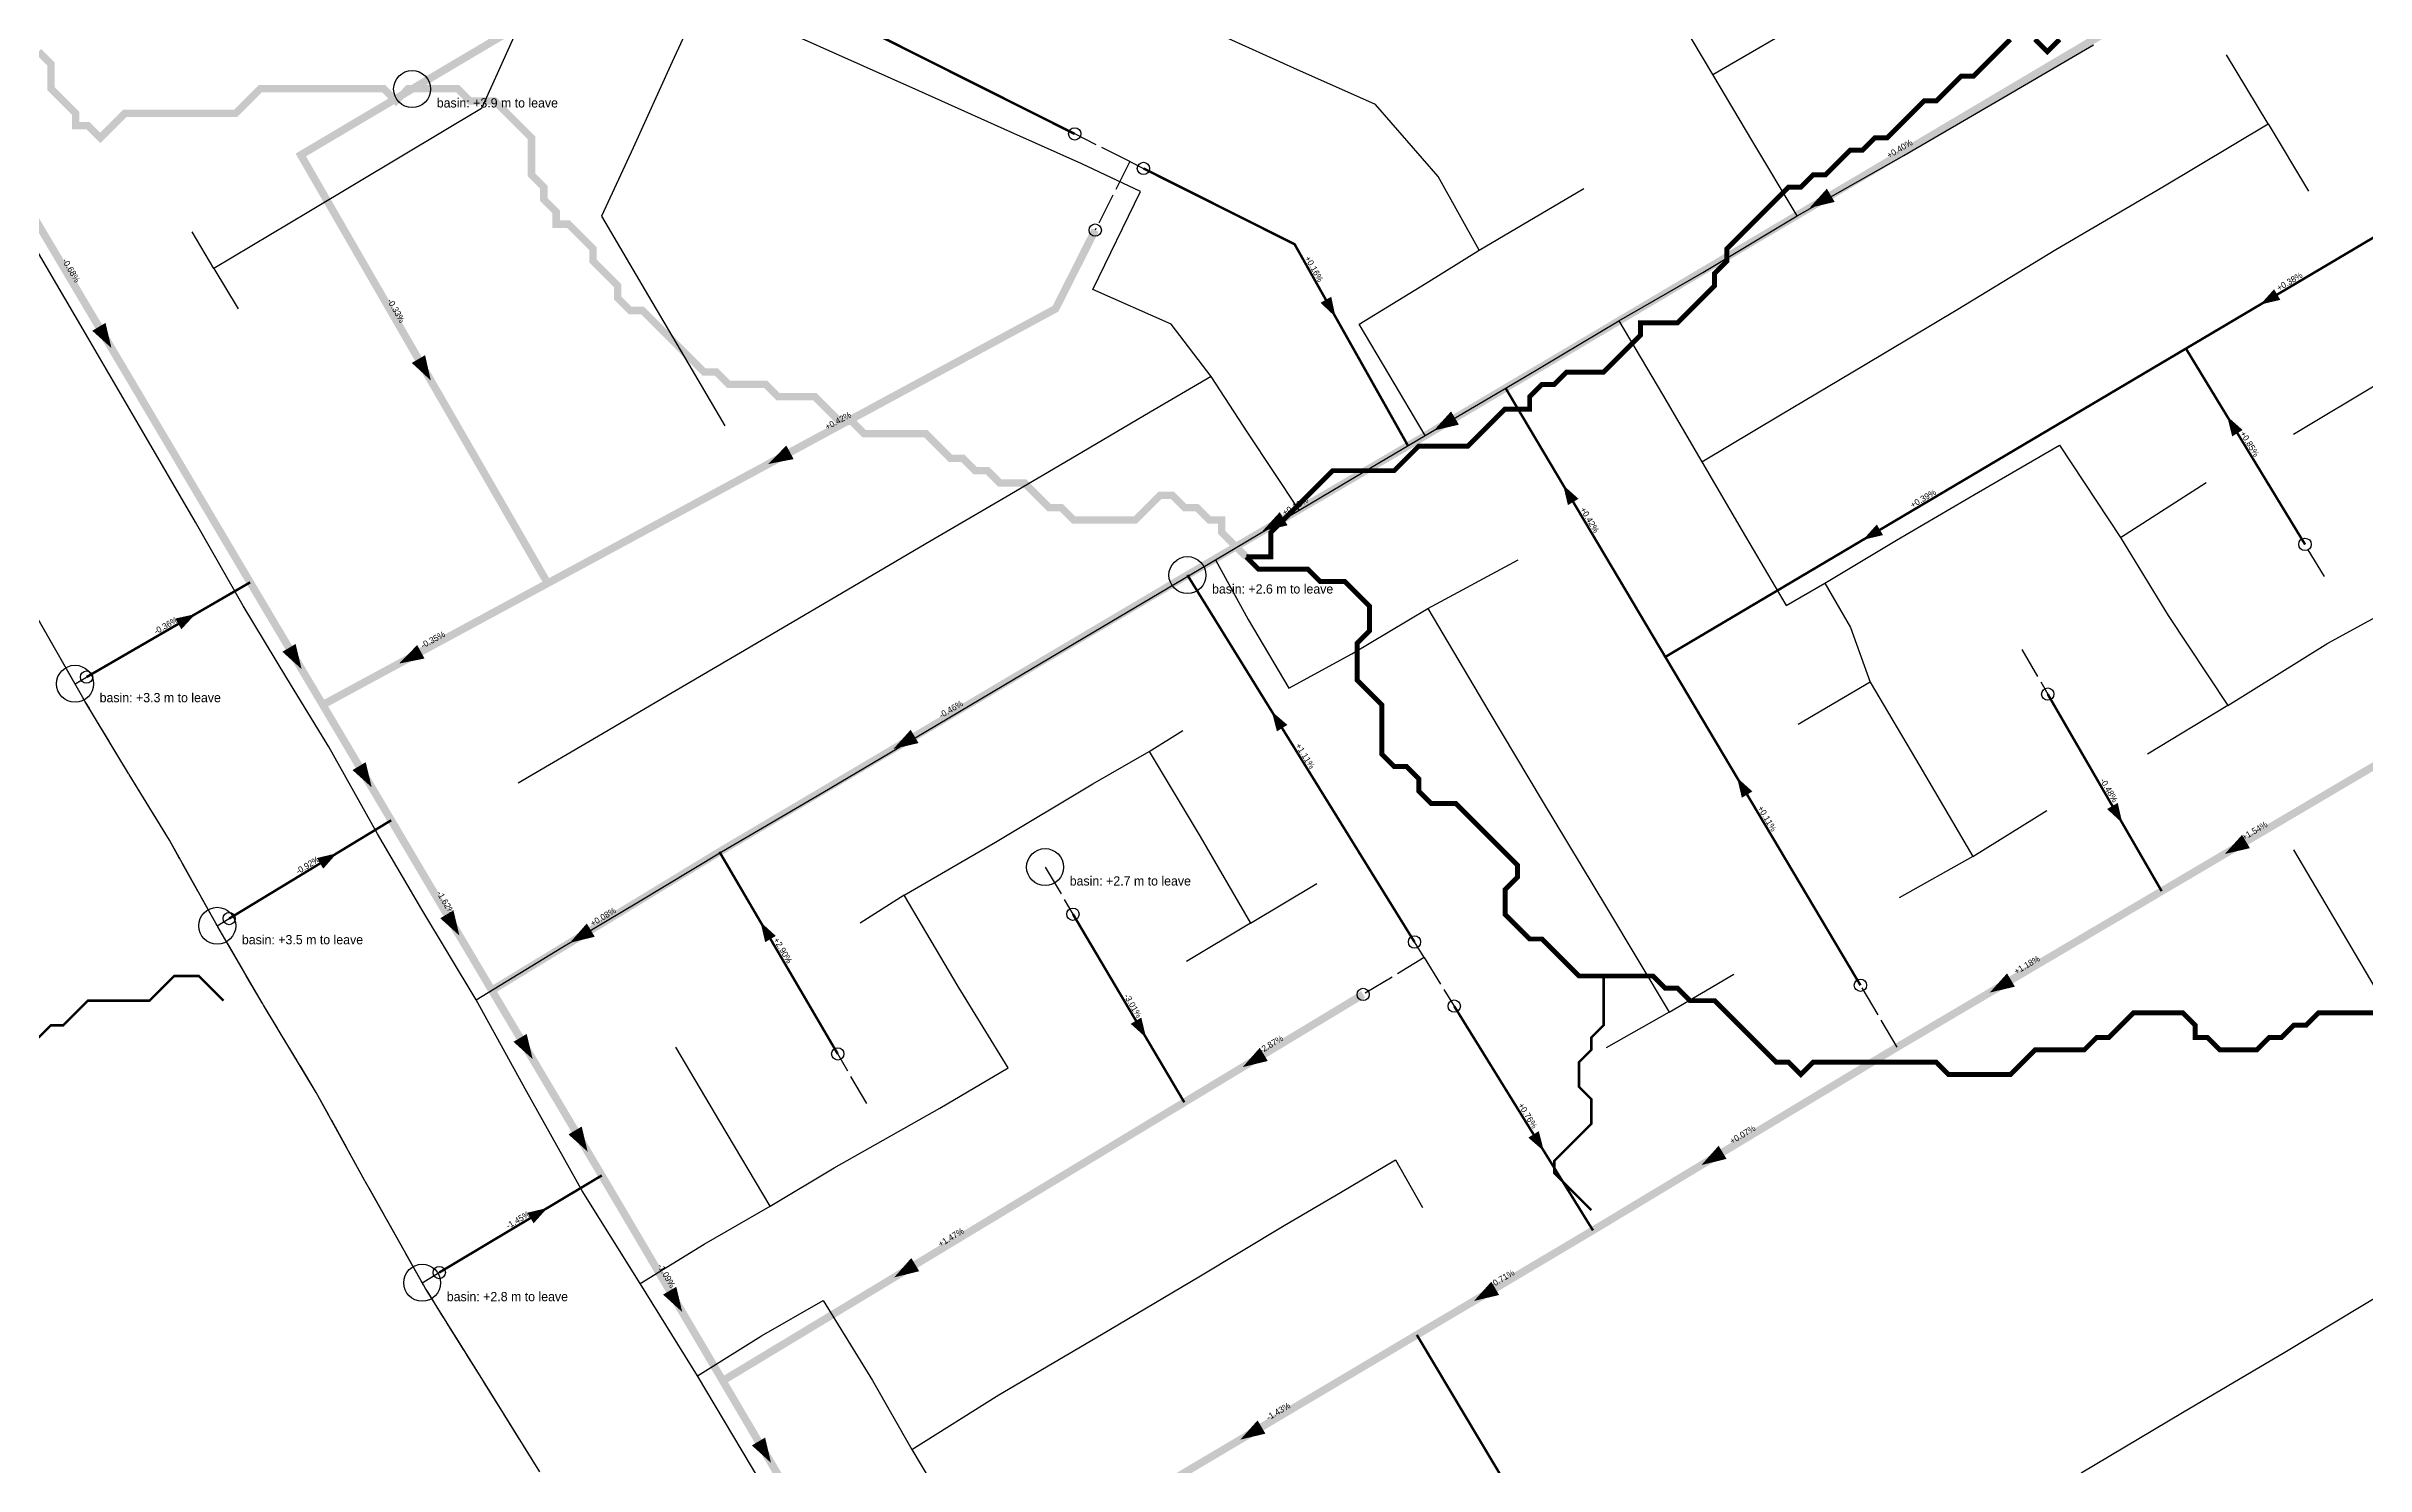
# Model space of a CAD drawing. Header units: metres. Extents: x 441395 to 476894, y 2561381 to 2578972.
# Drawn here: x 444948 to 445701, y 2566354 to 2566815 of the extents above; entities that cross this region are included whole.
import ezdxf
from ezdxf.enums import TextEntityAlignment as Align

# ---------------------------------------------------------------- set-up
doc = ezdxf.new("R2010")
doc.units = ezdxf.units.M
doc.header["$LTSCALE"] = 8
doc.linetypes.add('DASHDOT', pattern=[3.556, 2.54, -0.508, 0, -0.508])
doc.linetypes.add('DASHED', pattern=[1.524, 1.27, -0.254])
for name, color, linetype in [('A_ARROWS', 7, 'Continuous'), ('A_BASINS', 1, 'Continuous'), ('A_BRANCH', 7, 'Continuous'), ('A_BUILT_2006', 252, 'Continuous'), ('A_CATCHMENTS', 7, 'Continuous'), ('A_ENVELOPE', 3, 'Continuous'), ('A_GRADIENT', 8, 'Continuous'), ('A_HEAD_GAP', 8, 'Continuous'), ('A_HEADS', 8, 'Continuous'), ('A_LATERAL', 7, 'Continuous'), ('A_STREAMS', 5, 'Continuous'), ('A_SUBMAIN', 7, 'Continuous')]:
    doc.layers.add(name, color=color, linetype=linetype)

msp = doc.modelspace()

# ---------------------------------------------------------------- linework, layer by layer
at = {"layer": 'A_ARROWS', "color": 1}
for points in [[(445520.89, 2566762.25), (445526.5, 2566768.48), (445529.05, 2566764.18)], [(445667.23, 2566730.85), (445671.72, 2566735.83), (445673.76, 2566732.39)], [(445366.96, 2566726.83), (445362.08, 2566731.43), (445365.56, 2566733.39)], [(444969.46, 2566716.74), (444963.23, 2566722.35), (444967.54, 2566724.9)], [(445073.15, 2566706.23), (445066.99, 2566711.91), (445071.32, 2566714.41)], [(445398.86, 2566689.94), (445404.47, 2566696.17), (445407.02, 2566691.87)], [(445656.5, 2566694.56), (445661.53, 2566690.13), (445658.12, 2566688.05)], [(445182.76, 2566679.08), (445188.61, 2566685.08), (445190.99, 2566680.68)], [(445440.87, 2566672.27), (445445.86, 2566667.79), (445442.42, 2566665.74)], [(445343.21, 2566657.28), (445348.84, 2566663.48), (445351.37, 2566659.17)], [(445538.23, 2566654.46), (445542.72, 2566659.44), (445544.75, 2566656)], [(444996.72, 2566630.36), (444992.18, 2566625.42), (444990.18, 2566628.89)], [(445031.2, 2566612.5), (445024.97, 2566618.11), (445029.27, 2566620.66)], [(445062.9, 2566614.31), (445068.75, 2566620.31), (445071.12, 2566615.91)], [(445223.38, 2566586.56), (445228.99, 2566592.79), (445231.54, 2566588.48)], [(445346.25, 2566598.77), (445351.32, 2566594.38), (445347.92, 2566592.27)], [(445053.97, 2566574.11), (445047.74, 2566579.71), (445052.04, 2566582.26)], [(445497.35, 2566577.24), (445502.34, 2566572.76), (445498.9, 2566570.72)], [(445622.44, 2566562.51), (445617.5, 2566567.05), (445620.96, 2566569.05)], [(445655.71, 2566552.45), (445661.33, 2566558.66), (445663.87, 2566554.35)], [(445042.68, 2566552.72), (445038.25, 2566547.69), (445036.17, 2566551.11)], [(445082.45, 2566525.98), (445076.23, 2566531.59), (445080.53, 2566534.14)], [(445118.27, 2566523.58), (445123.81, 2566529.88), (445126.41, 2566525.6)], [(445180.24, 2566530.37), (445185.2, 2566525.85), (445181.75, 2566523.83)], [(445579.4, 2566507.46), (445585.02, 2566513.68), (445587.56, 2566509.37)], [(445305.43, 2566492.81), (445300.45, 2566497.3), (445303.89, 2566499.34)], [(445106.24, 2566485.86), (445100.01, 2566491.46), (445104.31, 2566494.02)], [(445336.8, 2566483.25), (445342.36, 2566489.53), (445344.94, 2566485.25)], [(445124.1, 2566455.8), (445117.87, 2566461.4), (445122.17, 2566463.96)], [(445434.63, 2566455.96), (445429.56, 2566460.35), (445432.96, 2566462.46)], [(445485.79, 2566451.46), (445491.35, 2566457.73), (445493.93, 2566453.45)], [(445111.02, 2566437.52), (445106.55, 2566432.52), (445104.5, 2566435.96)], [(445223.64, 2566414.98), (445229.2, 2566421.26), (445231.78, 2566416.98)], [(445154.8, 2566403.76), (445148.58, 2566409.39), (445152.89, 2566411.92)], [(445411.93, 2566407.33), (445417.54, 2566413.56), (445420.09, 2566409.26)], [(445336.04, 2566362.3), (445341.64, 2566368.54), (445344.19, 2566364.24)], [(445183.64, 2566354.78), (445177.42, 2566360.41), (445181.73, 2566362.95)]]:
    msp.add_solid(points, dxfattribs=at)
at = {"layer": 'A_BASINS', "color": 1}
for centre in [(445067.1, 2566800.85), (445318.86, 2566643.02), (444957.63, 2566607.73), (445272.64, 2566548.21), (445003.82, 2566529.14), (445070.36, 2566413.24)]:
    msp.add_circle(centre, 6, dxfattribs=at)
at = {"layer": 'A_BRANCH', "color": 1, "const_width": 0.8}
for points in [[(445282.25, 2566786.27), (445177.94, 2566838.59), (445169.12, 2566861.27)], [(445392.6, 2566523.88), (445318.86, 2566643.02)], [(445405.49, 2566503.05), (445450.55, 2566430.24)], [(445463.25, 2566279.28), (445393.35, 2566396.31)]]:
    msp.add_lwpolyline(points, dxfattribs=at)
at = {"layer": 'A_BRANCH', "color": 1, "linetype": 'DASHED', "const_width": 0.8}
for points in [[(445304.58, 2566775.07), (445353.67, 2566750.45), (445390.5, 2566684.99)], [(445712.02, 2566757.37), (445643.11, 2566716.57)], [(445537.42, 2566509.82), (445474.04, 2566616.45)]]:
    msp.add_lwpolyline(points, dxfattribs=at)
at = {"layer": 'A_BUILT_2006', "color": 252}
for points in [[(445489.51, 2566805.6), (445470.03, 2566838.41)], [(445161.62, 2566831.52), (445151.59, 2566809.65)], [(445102.68, 2566823.49), (445089.62, 2566794.52)], [(445204.64, 2566812.28), (445182.34, 2566822.25)], [(445353.41, 2566807.61), (445319.9, 2566822.76)], [(445489.51, 2566805.6), (445522.71, 2566824.88)], [(445231.62, 2566800.21), (445204.64, 2566812.28)], [(445583.69, 2566797.98), (445613.14, 2566815.2)], [(445669.83, 2566789.55), (445656.27, 2566811.92)], [(445151.59, 2566809.65), (445138.83, 2566781.79)], [(445379.89, 2566795.84), (445353.41, 2566807.61)], [(445502.52, 2566783.74), (445489.51, 2566805.6)], [(445261.51, 2566786.85), (445231.62, 2566800.21)], [(445551.51, 2566779.25), (445583.69, 2566797.98)], [(445089.62, 2566794.52), (445063.74, 2566779.05)], [(445400.24, 2566772.49), (445379.89, 2566795.84)], [(445635.63, 2566769.14), (445669.83, 2566789.55)], [(445669.83, 2566789.55), (445682.96, 2566767.73)], [(445138.83, 2566781.79), (445128.62, 2566759.52)], [(445284.62, 2566776.52), (445261.51, 2566786.85)], [(445516.83, 2566759.67), (445502.52, 2566783.74)], [(445063.74, 2566779.05), (445033.56, 2566761.01)], [(445303.62, 2566767.52), (445284.62, 2566776.52)], [(445516.83, 2566759.67), (445551.51, 2566779.25)], [(445288.2, 2566735.72), (445303.62, 2566767.52)], [(445413.62, 2566748.52), (445400.24, 2566772.49)], [(445413.62, 2566748.52), (445447.62, 2566768.52)], [(445600.9, 2566748.76), (445635.63, 2566769.14)], [(445033.56, 2566761.01), (445002.68, 2566742.55)], [(445128.62, 2566759.52), (445143.86, 2566733.61)], [(445486.22, 2566741.26), (445516.83, 2566759.67)], [(445002.68, 2566742.55), (444995.62, 2566754.52)], [(444961, 2566721.48), (444945.04, 2566748.82)], [(445396.39, 2566737.84), (445413.62, 2566748.52)], [(445568.99, 2566729.36), (445600.9, 2566748.76)], [(445002.68, 2566742.55), (445010.62, 2566729.52)], [(445313.62, 2566724.52), (445288.2, 2566735.72)], [(445374.62, 2566724.52), (445396.39, 2566737.84)], [(445458.97, 2566725.62), (445486.22, 2566741.26)], [(445143.86, 2566733.61), (445158.02, 2566709.54)], [(445538.42, 2566711.11), (445568.99, 2566729.36)], [(444978.45, 2566691.58), (444961, 2566721.48)], [(445326.62, 2566707.52), (445313.62, 2566724.52)], [(445384.26, 2566708.26), (445374.62, 2566724.52)], [(445428.12, 2566707.21), (445458.97, 2566725.62)], [(445458.97, 2566725.62), (445473.09, 2566701.68)], [(445158.02, 2566709.54), (445168.62, 2566691.52)], [(445326.62, 2566707.52), (445306.79, 2566695.88)], [(445338.44, 2566689.26), (445326.62, 2566707.52)], [(445396.05, 2566688.37), (445384.26, 2566708.26)], [(445396.05, 2566688.37), (445428.12, 2566707.21)], [(445511.46, 2566695.02), (445538.42, 2566711.11)], [(445706.94, 2566705.99), (445678, 2566688.66)], [(445473.09, 2566701.68), (445485.94, 2566679.78)], [(444996.75, 2566660.22), (444978.45, 2566691.58)], [(445306.79, 2566695.88), (445282.73, 2566681.77)], [(445485.94, 2566679.78), (445511.46, 2566695.02)], [(445355.16, 2566664.12), (445338.44, 2566689.26)], [(445375.88, 2566676.41), (445396.05, 2566688.37)], [(445575.78, 2566669.9), (445602.03, 2566685.2)], [(445602.03, 2566685.2), (445621.88, 2566655.24)], [(445282.73, 2566681.77), (445259.89, 2566668.37)], [(445355.16, 2566664.12), (445375.88, 2566676.41)], [(445485.94, 2566679.78), (445499, 2566657.44)], [(445259.89, 2566668.37), (445233.89, 2566653.12)], [(445549.09, 2566654.36), (445575.78, 2566669.9)], [(445621.88, 2566655.24), (445649.66, 2566673.13)], [(445327.93, 2566647.97), (445355.16, 2566664.12)], [(445012.28, 2566633.03), (444996.75, 2566660.22)], [(445233.89, 2566653.12), (445204.69, 2566635.91)], [(445499, 2566657.44), (445513.32, 2566633.15)], [(445525.83, 2566640.44), (445549.09, 2566654.36)], [(445621.88, 2566655.24), (445637.33, 2566629.92)], [(445296.75, 2566629.49), (445327.93, 2566647.97)], [(445327.93, 2566647.97), (445338.59, 2566628.58)], [(445396.91, 2566632.12), (445426.29, 2566647.96)], [(445513.32, 2566633.15), (445525.83, 2566640.44)], [(445525.83, 2566640.44), (445534.21, 2566626.05)], [(445026.39, 2566609.57), (445012.28, 2566633.03)], [(445204.69, 2566635.91), (445173.72, 2566617.82)], [(445372.29, 2566617.47), (445396.91, 2566632.12)], [(445396.91, 2566632.12), (445416.76, 2566598.75)], [(445689.23, 2566620.89), (445712.06, 2566633.35)], [(445262.7, 2566609.32), (445296.75, 2566629.49)], [(445338.59, 2566628.58), (445351.83, 2566606.25)], [(445534.21, 2566626.05), (445540.58, 2566608.2)], [(445637.33, 2566629.92), (445656.7, 2566600.7)], [(445173.72, 2566617.82), (445148.45, 2566602.99)], [(445351.83, 2566606.25), (445372.29, 2566617.47)], [(445656.7, 2566600.7), (445689.23, 2566620.89)], [(445040.07, 2566587.22), (445026.39, 2566609.57)], [(445230.48, 2566590.19), (445262.7, 2566609.32)], [(445540.58, 2566608.2), (445517.2, 2566594.47)], [(445540.58, 2566608.2), (445556.68, 2566580.94)], [(445148.45, 2566602.99), (445128.9, 2566591.52)], [(445656.7, 2566600.7), (445630.68, 2566584.88)], [(445416.76, 2566598.75), (445434.1, 2566569.67)], [(445055.84, 2566559), (445040.07, 2566587.22)], [(445128.9, 2566591.52), (445101.55, 2566575.48)], [(445200.51, 2566572.42), (445230.48, 2566590.19)], [(445288.1, 2566575.24), (445306.44, 2566585.75)], [(445306.44, 2566585.75), (445317.39, 2566592.54)], [(445306.44, 2566585.75), (445323.01, 2566558.11)], [(445556.68, 2566580.94), (445573.88, 2566551.65)], [(445167.57, 2566553.19), (445200.51, 2566572.42)], [(445256.54, 2566556.32), (445288.1, 2566575.24)], [(445434.1, 2566569.67), (445454.92, 2566535.11)], [(445573.88, 2566551.65), (445597.92, 2566566.63)], [(445070.2, 2566534.39), (445055.84, 2566559)], [(445226.9, 2566539.07), (445256.54, 2566556.32)], [(445323.01, 2566558.11), (445339.39, 2566530.01)], [(445140.08, 2566536.58), (445167.57, 2566553.19)], [(445573.88, 2566551.65), (445549.98, 2566538.23)], [(445695.7, 2566524.12), (445678.1, 2566553.82)], [(445339.39, 2566530.01), (445360.92, 2566542.86)], [(445087.94, 2566505.06), (445070.2, 2566534.39)], [(445115.69, 2566522.11), (445140.08, 2566536.58)], [(445226.9, 2566539.07), (445212.62, 2566529.99)], [(445244.42, 2566509.44), (445226.9, 2566539.07)], [(445454.92, 2566535.11), (445475.32, 2566501.09)], [(445339.39, 2566530.01), (445318.6, 2566517.6)], [(445087.94, 2566505.06), (445115.69, 2566522.11)], [(445711.09, 2566498.1), (445695.7, 2566524.12)], [(445475.32, 2566501.09), (445496.29, 2566513.48)], [(445104.34, 2566475.28), (445087.94, 2566505.06)], [(445260.62, 2566483), (445244.42, 2566509.44)], [(445475.32, 2566501.09), (445454.84, 2566489.51)], [(445167.04, 2566465.63), (445152.74, 2566489.76)], [(445238.48, 2566469.97), (445260.62, 2566483)], [(445122.35, 2566443.13), (445104.34, 2566475.28)], [(445183.37, 2566438.08), (445167.04, 2566465.63)], [(445204.12, 2566450.53), (445238.48, 2566469.97)], [(445183.37, 2566438.08), (445204.12, 2566450.53)], [(445368.55, 2566442.58), (445386.44, 2566453.16)], [(445386.44, 2566453.16), (445395.22, 2566437.69)], [(445141.15, 2566413.01), (445122.35, 2566443.13)], [(445350.3, 2566431.78), (445368.55, 2566442.58)], [(445161.95, 2566425.71), (445183.37, 2566438.08)], [(445322.6, 2566415.13), (445350.3, 2566431.78)], [(445141.15, 2566413.01), (445161.95, 2566425.71)], [(445159.82, 2566383.04), (445141.15, 2566413.01)], [(445291, 2566396.43), (445322.6, 2566415.13)], [(445180.53, 2566396.02), (445200.62, 2566407.52)], [(445200.62, 2566407.52), (445216.64, 2566381.54)], [(445675.18, 2566390.7), (445708.42, 2566410.71)], [(445159.82, 2566383.04), (445180.53, 2566396.02)], [(445257.6, 2566376.79), (445291, 2566396.43)], [(445641.96, 2566371.11), (445675.18, 2566390.7)], [(445180.01, 2566349.07), (445159.82, 2566383.04)], [(445216.64, 2566381.54), (445229.37, 2566359.11)], [(445229.37, 2566359.11), (445257.6, 2566376.79)], [(445609.1, 2566351.51), (445641.96, 2566371.11)], [(445229.37, 2566359.11), (445239.07, 2566342.78)]]:
    msp.add_lwpolyline(points, dxfattribs=at)
at = {"layer": 'A_CATCHMENTS', "color": 1, "linetype": 'DASHED'}
msp.add_lwpolyline([(445108.56, 2566351.85), (445090.24, 2566381.26), (445071.46, 2566411.35), (445070.76, 2566412.6), (445070, 2566413.81), (445051.99, 2566445.96), (445051.9, 2566446.16), (445051.78, 2566446.34), (445035.97, 2566475.05), (445018.86, 2566503.34), (445018.64, 2566503.75), (445018.38, 2566504.15), (445004.02, 2566528.75), (445003.76, 2566529.25), (445003.46, 2566529.73), (444988.28, 2566556.91), (444975.22, 2566578.25), (444975.1, 2566578.45), (444974.98, 2566578.64), (444960.87, 2566602.1), (444960.54, 2566602.7), (444960.17, 2566603.28), (444944.79, 2566630.23)], dxfattribs=at)
at = {"layer": 'A_ENVELOPE', "color": 3}
msp.add_lwpolyline([(445108.56, 2566351.85), (445090.24, 2566381.26), (445071.46, 2566411.35), (445070.76, 2566412.6), (445070, 2566413.81), (445051.99, 2566445.96), (445051.9, 2566446.16), (445051.78, 2566446.34), (445035.97, 2566475.05), (445018.86, 2566503.34), (445018.64, 2566503.75), (445018.38, 2566504.15), (445004.02, 2566528.75), (445003.76, 2566529.25), (445003.46, 2566529.73), (444988.28, 2566556.91), (444975.22, 2566578.25), (444975.1, 2566578.45), (444974.98, 2566578.64), (444960.87, 2566602.1), (444960.54, 2566602.7), (444960.17, 2566603.28), (444944.79, 2566630.23)], dxfattribs=at)
at = {"layer": 'A_HEAD_GAP', "color": 8, "linetype": 'DASHED'}
for points in [[(445300.14, 2566777.3), (445282.25, 2566786.27)], [(445300.14, 2566777.3), (445288.92, 2566755.04)], [(445300.14, 2566777.3), (445304.58, 2566775.07)], [(445688.12, 2566642.57), (445681.77, 2566653)], [(445589.84, 2566618.88), (445598.23, 2566604.36)], [(444957.63, 2566607.73), (444961.39, 2566609.91)], [(445272.64, 2566548.21), (445281.7, 2566532.9)], [(445003.82, 2566529.14), (445007.69, 2566531.48)], [(445395.74, 2566518.81), (445375.93, 2566506.86)], [(445395.74, 2566518.81), (445392.6, 2566523.88)], [(445395.74, 2566518.81), (445405.49, 2566503.05)], [(445549.35, 2566489.75), (445537.42, 2566509.82)], [(445214.74, 2566471.45), (445205.31, 2566487.54)], [(445070.36, 2566413.24), (445075.92, 2566416.56)]]:
    msp.add_lwpolyline(points, dxfattribs=at)
at = {"layer": 'A_HEADS', "color": 1}
for centre in [(445282.25, 2566786.27), (445304.58, 2566775.07), (445288.92, 2566755.04), (445681.77, 2566653), (444961.39, 2566609.91), (445598.23, 2566604.36), (445007.69, 2566531.48), (445281.7, 2566532.9), (445392.6, 2566523.88), (445537.42, 2566509.82), (445375.93, 2566506.86), (445405.49, 2566503.05), (445205.31, 2566487.54), (445075.92, 2566416.56)]:
    msp.add_circle(centre, 2, dxfattribs=at)
at = {"layer": 'A_LATERAL', "color": 1, "linetype": 'DASHED', "const_width": 0.8}
for points in [[(445643.11, 2566716.57), (445474.04, 2566616.45)], [(445474.04, 2566616.45), (445422.16, 2566703.75)]]:
    msp.add_lwpolyline(points, dxfattribs=at)
at = {"layer": 'A_LATERAL', "color": 1, "const_width": 0.8}
for points in [[(445681.77, 2566653), (445643.11, 2566716.57)], [(445205.31, 2566487.54), (445166.9, 2566553.16)]]:
    msp.add_lwpolyline(points, dxfattribs=at)
at = {"layer": 'A_LATERAL', "color": 1, "linetype": 'DASHDOT', "const_width": 0.8}
for points in [[(444961.39, 2566609.91), (445014.5, 2566640.66)], [(445598.23, 2566604.36), (445635.23, 2566540.38)], [(445007.69, 2566531.48), (445060.31, 2566563.41)], [(445281.7, 2566532.9), (445317.85, 2566471.82)], [(445075.92, 2566416.56), (445128.69, 2566448.08)]]:
    msp.add_lwpolyline(points, dxfattribs=at)
at = {"layer": 'A_STREAMS', "color": 5}
for points, const_width in [([(445337.97, 2566648.91), (445333.97, 2566652.91), (445329.97, 2566656.91), (445329.97, 2566660.91), (445325.96, 2566660.91), (445321.96, 2566664.92), (445317.96, 2566664.92), (445313.96, 2566668.92), (445309.96, 2566668.92), (445305.95, 2566664.92), (445301.95, 2566660.91), (445297.95, 2566660.91), (445293.95, 2566660.91), (445289.95, 2566660.91), (445285.95, 2566660.91), (445281.94, 2566660.91), (445277.94, 2566664.92), (445273.94, 2566664.92), (445269.94, 2566668.92), (445265.94, 2566672.92), (445261.94, 2566672.92), (445257.93, 2566672.92), (445253.93, 2566676.92), (445249.93, 2566676.92), (445245.93, 2566680.92), (445241.93, 2566680.92), (445237.93, 2566684.92), (445233.92, 2566688.93), (445229.92, 2566688.93), (445225.92, 2566688.93), (445221.92, 2566688.93), (445217.92, 2566688.93), (445213.91, 2566688.93), (445209.91, 2566692.93), (445205.91, 2566692.93), (445201.91, 2566696.93), (445197.91, 2566700.93), (445193.91, 2566700.93), (445189.9, 2566700.93), (445185.9, 2566700.93), (445181.9, 2566704.93), (445177.9, 2566704.93), (445173.9, 2566704.93), (445169.9, 2566704.93), (445165.89, 2566708.94), (445161.89, 2566708.94), (445157.89, 2566712.94), (445153.89, 2566716.94), (445149.89, 2566720.94), (445145.88, 2566724.94), (445141.88, 2566728.94), (445137.88, 2566728.94), (445133.88, 2566732.95), (445133.88, 2566736.95), (445129.88, 2566740.95), (445125.88, 2566744.95), (445125.88, 2566748.95), (445121.87, 2566752.95), (445117.87, 2566756.96), (445113.87, 2566756.96), (445113.87, 2566760.96), (445109.87, 2566764.96), (445109.87, 2566768.96), (445105.87, 2566772.96), (445105.87, 2566776.97), (445105.87, 2566780.97), (445105.87, 2566784.97), (445101.87, 2566788.97), (445097.86, 2566792.97), (445093.86, 2566796.97), (445089.86, 2566796.97), (445085.86, 2566796.97), (445081.86, 2566800.98), (445077.86, 2566800.98), (445073.85, 2566800.98), (445069.85, 2566800.98), (445065.85, 2566800.98), (445061.85, 2566796.97), (445057.85, 2566800.98), (445053.84, 2566800.98), (445049.84, 2566800.98), (445045.84, 2566800.98), (445041.84, 2566800.98), (445037.84, 2566800.98), (445033.84, 2566800.98), (445029.83, 2566800.98), (445025.83, 2566800.98), (445021.83, 2566800.98), (445017.83, 2566800.98), (445013.83, 2566796.97), (445009.83, 2566792.97), (445005.82, 2566792.97), (445001.82, 2566792.97), (444997.82, 2566792.97), (444993.82, 2566792.97), (444989.82, 2566792.97), (444985.81, 2566792.97), (444981.81, 2566792.97), (444977.81, 2566792.97), (444973.81, 2566792.97), (444969.81, 2566788.97), (444965.81, 2566784.97), (444961.8, 2566788.97), (444957.8, 2566788.97), (444957.8, 2566792.97), (444953.8, 2566796.97), (444949.8, 2566800.98), (444949.8, 2566804.98), (444949.8, 2566808.98), (444945.8, 2566812.98)], 2.4), ([(445586.08, 2566816.98), (445582.08, 2566812.98), (445578.07, 2566808.98), (445574.07, 2566804.98), (445570.07, 2566804.98), (445566.07, 2566800.98), (445562.07, 2566796.97), (445558.06, 2566796.97), (445554.06, 2566792.97), (445550.06, 2566788.97), (445546.06, 2566784.97), (445542.06, 2566784.97), (445538.06, 2566780.97), (445534.05, 2566780.97), (445530.05, 2566776.97), (445526.05, 2566772.96), (445522.05, 2566772.96), (445518.05, 2566768.96), (445514.05, 2566768.96), (445510.04, 2566764.96), (445506.04, 2566760.96), (445502.04, 2566756.96), (445498.04, 2566752.95), (445494.04, 2566748.95), (445494.04, 2566744.95), (445490.04, 2566740.95), (445490.04, 2566736.95), (445486.03, 2566732.95), (445482.03, 2566728.94), (445478.03, 2566724.94), (445474.03, 2566724.94), (445470.03, 2566724.94), (445466.02, 2566724.94), (445466.02, 2566720.94), (445462.02, 2566716.94), (445458.02, 2566712.94), (445454.02, 2566708.94), (445450.02, 2566708.94), (445446.02, 2566708.94), (445442.01, 2566708.94), (445438.01, 2566704.93), (445434.01, 2566704.93), (445430.01, 2566700.93), (445430.01, 2566696.93), (445426.01, 2566696.93), (445422.01, 2566696.93), (445418, 2566692.93), (445414, 2566688.93), (445410, 2566684.92), (445406, 2566684.92), (445402, 2566684.92), (445397.99, 2566684.92), (445393.99, 2566684.92), (445389.99, 2566680.92), (445385.99, 2566676.92), (445381.99, 2566676.92), (445377.99, 2566676.92), (445373.98, 2566676.92), (445369.98, 2566676.92), (445365.98, 2566676.92), (445361.98, 2566672.92), (445357.98, 2566668.92), (445353.98, 2566664.92), (445349.97, 2566660.91), (445345.97, 2566656.91), (445345.97, 2566652.91), (445345.97, 2566648.91), (445341.97, 2566648.91), (445337.97, 2566648.91)], 1.6), ([(445602.08, 2566816.98), (445598.08, 2566812.98), (445594.08, 2566816.98)], 1.6), ([(445454.02, 2566512.85), (445450.02, 2566512.85), (445446.02, 2566512.85), (445442.01, 2566516.85), (445438.01, 2566520.85), (445434.01, 2566524.85), (445430.01, 2566524.85), (445426.01, 2566528.86), (445422.01, 2566532.86), (445422.01, 2566536.86), (445422.01, 2566540.86), (445426.01, 2566544.86), (445426.01, 2566548.86), (445422.01, 2566552.87), (445418, 2566556.87), (445414, 2566560.87), (445410, 2566564.87), (445406, 2566568.87), (445402, 2566568.87), (445397.99, 2566568.87), (445393.99, 2566572.87), (445393.99, 2566576.88), (445389.99, 2566580.88), (445385.99, 2566580.88), (445381.99, 2566584.88), (445381.99, 2566588.88), (445381.99, 2566592.88), (445381.99, 2566596.89), (445381.99, 2566600.89), (445377.99, 2566604.89), (445373.98, 2566608.89), (445373.98, 2566612.89), (445373.98, 2566616.89), (445373.98, 2566620.9), (445377.99, 2566624.9), (445377.99, 2566628.9), (445377.99, 2566632.9), (445373.98, 2566636.9), (445369.98, 2566640.9), (445365.98, 2566640.9), (445361.98, 2566640.9), (445357.98, 2566644.91), (445353.98, 2566644.91), (445349.97, 2566644.91), (445345.97, 2566644.91), (445341.97, 2566644.91), (445337.97, 2566648.91)], 1.6), ([(445005.82, 2566504.84), (445001.82, 2566508.85), (444997.82, 2566512.85), (444993.82, 2566512.85), (444989.82, 2566512.85), (444985.81, 2566508.85), (444981.81, 2566504.84), (444977.81, 2566504.84), (444973.81, 2566504.84), (444969.81, 2566504.84), (444965.81, 2566504.84), (444961.8, 2566504.84), (444957.8, 2566500.84), (444953.8, 2566496.84), (444949.8, 2566496.84), (444945.8, 2566492.84)], 0.8), ([(445450.02, 2566436.81), (445446.02, 2566440.82), (445442.01, 2566444.82), (445438.01, 2566448.82), (445438.01, 2566452.82), (445442.01, 2566456.82), (445446.02, 2566460.82), (445450.02, 2566464.83), (445450.02, 2566468.83), (445450.02, 2566472.83), (445446.02, 2566476.83), (445446.02, 2566480.83), (445446.02, 2566484.84), (445450.02, 2566488.84), (445450.02, 2566492.84), (445454.02, 2566496.84), (445454.02, 2566500.84), (445454.02, 2566504.84), (445454.02, 2566508.85), (445454.02, 2566512.85)], 0.8), ([(445706.13, 2566500.84), (445702.13, 2566500.84), (445698.13, 2566500.84), (445694.12, 2566500.84), (445690.12, 2566500.84), (445686.12, 2566500.84), (445682.12, 2566496.84), (445678.12, 2566496.84), (445674.12, 2566492.84), (445670.11, 2566492.84), (445666.11, 2566488.84), (445662.11, 2566488.84), (445658.11, 2566488.84), (445654.11, 2566488.84), (445650.11, 2566492.84), (445646.1, 2566492.84), (445646.1, 2566496.84), (445642.1, 2566500.84), (445638.1, 2566500.84), (445634.1, 2566500.84), (445630.1, 2566500.84), (445626.09, 2566500.84), (445622.09, 2566496.84), (445618.09, 2566492.84), (445614.09, 2566492.84), (445610.09, 2566488.84), (445606.09, 2566488.84), (445602.08, 2566488.84), (445598.08, 2566488.84), (445594.08, 2566488.84), (445590.08, 2566484.84), (445586.08, 2566480.83), (445582.08, 2566480.83), (445578.07, 2566480.83), (445574.07, 2566480.83), (445570.07, 2566480.83), (445566.07, 2566480.83), (445562.07, 2566484.84), (445558.06, 2566484.84), (445554.06, 2566484.84), (445550.06, 2566484.84), (445546.06, 2566484.84), (445542.06, 2566484.84), (445538.06, 2566484.84), (445534.05, 2566484.84), (445530.05, 2566484.84), (445526.05, 2566484.84), (445522.05, 2566484.84), (445518.05, 2566480.83), (445514.05, 2566484.84), (445510.04, 2566484.84), (445506.04, 2566488.84), (445502.04, 2566492.84), (445498.04, 2566496.84), (445494.04, 2566500.84), (445490.04, 2566504.84), (445486.03, 2566504.84), (445482.03, 2566504.84), (445478.03, 2566508.85), (445474.03, 2566508.85), (445470.03, 2566512.85), (445466.02, 2566512.85), (445462.02, 2566512.85), (445458.02, 2566512.85), (445454.02, 2566512.85)], 1.6)]:
    msp.add_lwpolyline(points, dxfattribs=dict(at, const_width=const_width))
at = {"layer": 'A_SUBMAIN', "color": 1, "const_width": 2.5}
for points in [[(445169.12, 2566861.27), (445067.1, 2566800.85)], [(445697.19, 2566576.9), (445635.23, 2566540.38)], [(445635.23, 2566540.38), (445549.35, 2566489.75)], [(445110.83, 2566478.14), (445128.69, 2566448.08)], [(445317.85, 2566471.82), (445167.97, 2566381.4)]]:
    msp.add_lwpolyline(points, dxfattribs=at)
at = {"layer": 'A_SUBMAIN', "color": 1, "linetype": 'DASHED', "const_width": 2.5}
for points in [[(445679.74, 2566856.38), (445422.16, 2566703.75)], [(445288.92, 2566755.04), (445276.03, 2566729.48), (445111.12, 2566640.37)], [(445422.16, 2566703.75), (445390.5, 2566684.99)], [(445390.5, 2566684.99), (445318.86, 2566643.02)], [(445038.08, 2566600.9), (445060.31, 2566563.41)], [(445166.9, 2566553.16), (445092.97, 2566508.19)], [(445549.35, 2566489.75), (445450.55, 2566430.24)]]:
    msp.add_lwpolyline(points, dxfattribs=at)
at = {"layer": 'A_SUBMAIN', "color": 1, "linetype": 'DASHDOT', "const_width": 2.5}
for points in [[(444896.23, 2566842.03), (444921.82, 2566797.21), (445014.5, 2566640.66)], [(445067.1, 2566800.85), (445030.95, 2566779.43), (445111.12, 2566640.37)], [(445014.5, 2566640.66), (445038.08, 2566600.9)], [(445111.12, 2566640.37), (445038.08, 2566600.9)], [(445318.86, 2566643.02), (445166.9, 2566553.16)], [(445734.37, 2566598.81), (445697.19, 2566576.9)], [(445060.31, 2566563.41), (445092.97, 2566508.19)], [(445092.97, 2566508.19), (445110.83, 2566478.14)], [(445375.93, 2566506.86), (445317.85, 2566471.82)], [(445128.69, 2566448.08), (445167.97, 2566381.4)], [(445450.55, 2566430.24), (445393.35, 2566396.31)], [(445393.35, 2566396.31), (445304.99, 2566343.89)], [(445167.97, 2566381.4), (445189.86, 2566344.22)]]:
    msp.add_lwpolyline(points, dxfattribs=at)

# ---------------------------------------------------------------- texts
at = {"layer": 'A_BASINS', "color": 1}
for s, p in [('basin: +3.9 m to leave', (445075.1, 2566794.85)), ('basin: +2.6 m to leave', (445326.86, 2566637.02)), ('basin: +3.3 m to leave', (444965.63, 2566601.73)), ('basin: +2.7 m to leave', (445280.64, 2566542.21)), ('basin: +3.5 m to leave', (445011.82, 2566523.14)), ('basin: +2.8 m to leave', (445078.36, 2566407.24))]:
    msp.add_text(s, height=3, dxfattribs=at).set_placement(p)
at = {"layer": 'A_GRADIENT', "color": 1}
for s, rotation, p in [('+0.40%', 30.64911, (445550.95, 2566780.06)), ('-0.68%', -59.37603, (444955.02, 2566741.14)), ('+0.16%', -60.63226, (445358.62, 2566741.65)), ('+0.38%', 30.63134, (445677.57, 2566736.97)), ('-0.33%', -60.03566, (445060.54, 2566728.1)), ('+0.42%', 28.38395, (445206.17, 2566691.73)), ('+0.85%', 301.31122, (445662.44, 2566684.78)), ('+0.18%', 30.36161, (445354.68, 2566664.01)), ('+0.39%', 30.63134, (445558.58, 2566666.51)), ('+0.42%', 300.72636, (445448.1, 2566660.1)), ('-0.36%', 30.06764, (444987.94, 2566625.28)), ('-0.35%', 28.38395, (445074.6, 2566620.63)), ('-0.46%', 30.5968, (445242.88, 2566598.09)), ('+1.11%', 301.75255, (445355.73, 2566583.45)), ('-0.48%', -59.95934, (445616.73, 2566572.37)), ('+0.11%', 300.72636, (445505.73, 2566563.14)), ('+1.54%', 30.51656, (445666.21, 2566558.64)), ('-0.92%', 31.25014, (445034, 2566547.45)), ('-1.62%', -59.39476, (445076.64, 2566535.8)), ('+0.08%', 31.31174, (445129.94, 2566530.68)), ('+2.90%', 300.34477, (445186.11, 2566520.35)), ('+1.18%', 30.51656, (445592.29, 2566515.07)), ('-3.01%', -59.38305, (445299.78, 2566502.36)), ('-2.87%', 31.10208, (445346.89, 2566489.34)), ('+0.76%', -58.24745, (445428.02, 2566466.65)), ('+0.07%', 31.06586, (445499.95, 2566460)), ('-1.45%', 30.84394, (445102.31, 2566432.32)), ('+1.47%', 31.10208, (445242.91, 2566426.61)), ('-1.09%', -59.50275, (445148.33, 2566414.74)), ('-0.71%', 30.67662, (445421.95, 2566413.27)), ('-1.43%', 30.67662, (445349.17, 2566370.1))]:
    msp.add_text(s, height=2, rotation=rotation, dxfattribs=at).set_placement(p, align=Align.BOTTOM_CENTER)

doc.saveas('drawing.dxf')
